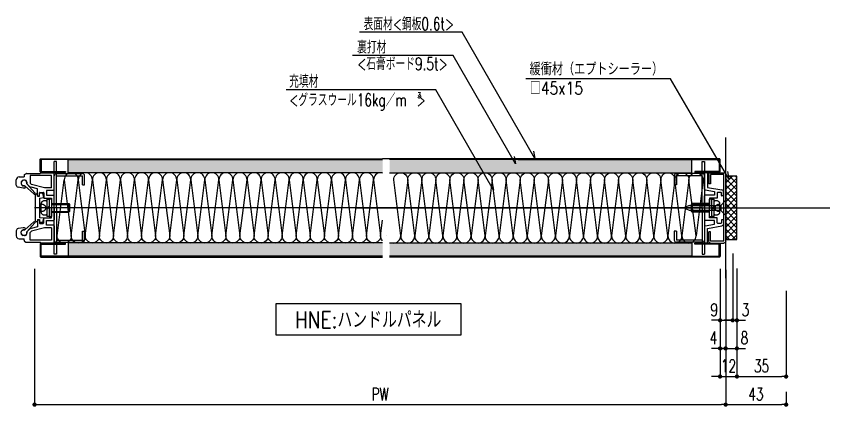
# Model space of a CAD drawing. Extents: x 21 to 47673, y 9 to 26406.
# Drawn here: x 6980 to 7558, y 21136 to 21413 of the extents above; entities that cross this region are included whole.
import ezdxf
from ezdxf.enums import TextEntityAlignment as Align

# ---------------------------------------------------------------- set-up
doc = ezdxf.new("R2010")
doc.units = 0
doc.header["$LTSCALE"] = 10
doc.header["$PDMODE"] = 35
doc.header["$PDSIZE"] = 5
doc.linetypes.add('HIDDEN', pattern=[9.525, 6.35, -3.175])
for name, color, linetype in [('_基準', 1, 'Continuous'), ('_文字', 3, 'Continuous'), ('_製品', 4, 'Continuous'), ('_製品寸法', 9, 'Continuous')]:
    doc.layers.add(name, color=color, linetype=linetype)
doc.styles.add('OKAMURA', font='simplex8.shx', dxfattribs={"width": 0.7, "bigfont": 'BIGFONT.shx'})
doc.dimstyles.new('OKAMURA-003', dxfattribs={"dimscale": 3, "dimtxt": 3, "dimasz": 1, "dimexe": 0, "dimexo": 3, "dimgap": 1, "dimtad": 1, "dimdec": 3, "dimdsep": 46, "dimtxsty": 'OKAMURA', "dimblk1": 'DOT', "dimblk2": 'DOT', "dimsah": 1, "dimcen": 0, "dimclrd": 9, "dimclre": 9, "dimclrt": 3, "dimadec": 0, "dimazin": 0, "dimtfac": 1, "dimtdec": 3, "dimtix": 1, "dimtmove": 2, "dimatfit": 3, "dimldrblk": 'NONE', "dimfxl": 0, "dimtolj": 1, "dimarcsym": 0})
pattern_1 = [(217.5, (3518.263, -4866.6654), (0.160003, -4.8941324), [0, -3.8608, 0, -4.318, 0, -4.1275]), (187.5, (3518.263, -4866.6654), (-4.495233, -7.168251), [0, -2.0828, 0, -3.4798, 0, -1.3335]), (147.5, (3521.387, -4866.6654), (-7.9099237, -0.0143718), [0, -1.27, 0, -4.572, 0, -5.969]), (137.5, (3521.387, -4866.6654), (-7.6355645, -2.229293), [0, -0.635, 0, -2.9972, 0, -3.429])]
pattern_2 = [(37.5, (-2975.263, 4866.6654), (-0.160003, 4.8941324), [0, -3.8608, 0, -4.318, 0, -4.1275]), (7.5, (-2975.263, 4866.6654), (4.495233, 7.168251), [0, -2.0828, 0, -3.4798, 0, -1.3335]), (327.5, (-2978.387, 4866.6654), (7.9099237, 0.014372), [0, -1.27, 0, -4.572, 0, -5.969]), (317.5, (-2978.387, 4866.6654), (7.6355645, 2.229293), [0, -0.635, 0, -2.9972, 0, -3.429])]

# ---------------------------------------------------------------- blocks, each defined once
blk = doc.blocks.new('A$C72ED3FC6')
at = {"layer": '_製品'}
for p, q in [((12.8, 12.5), (14.4, 12.5)), ((12.8, 12.5), (12.8, 0)), ((14.4, 12.5), (14.4, 0)), ((16, 12.5), (14.4, 12.5)), ((16, 12.5), (16, 0)), ((0.5, 9.25), (0, 8.75)), ((12.8, 8.75), (0, 8.75)), ((0, 8.75), (0, 3.75)), ((12.8, 9.25), (0.5, 9.25)), ((0.5, 3.25), (0.5, 9.25)), ((14.4, 7.17), (16, 6.25)), ((14.4, 6.25), (16, 5.33)), ((12.8, 3.75), (0, 3.75)), ((0, 3.75), (0.5, 3.25)), ((12.8, 3.25), (0.5, 3.25)), ((14.4, 0), (12.8, 0)), ((14.4, 0), (16, 0))]:
    blk.add_line(p, q, dxfattribs=at)
at = {"layer": '_製品', "linetype": 'HIDDEN', "ltscale": 0.5}
blk.add_line((20, 3.75), (20, 8.75), dxfattribs=at)
for centre, radius, start, end in [((17.54, 9.05), 2.48, 353.07269, 128.21191), ((19.36, 6.46), 2.37, 74.41132, 185.19995), ((19.36, 6.04), 2.37, 174.80017, 285.58872), ((17.54, 3.45), 2.48, 231.78809, 6.92735)]:
    blk.add_arc(centre, radius, start, end, dxfattribs=at)
blk = doc.blocks.new('A$C79397D4C')
at = {"layer": '_製品'}
for p, q in [((23, 99), (23, 79.2)), ((24, 100), (26, 100)), ((27, 76.6), (27, 99)), ((0, 67.6), (0, 72.6)), ((23, 79.2), (2.5, 75.5)), ((3, 67.6), (3, 71.4)), ((3.6, 72), (8.4, 72)), ((9, 71.4), (9, 64)), ((26.2, 75.7), (13, 73.3)), ((13, 73.3), (13, 68)), ((0.6, 67), (2.4, 67)), ((9, 64), (20, 64)), ((13, 68), (26, 68)), ((20, 64), (20, 50.6)), ((27, 50.6), (27, 67)), ((20, 50.6), (20.6, 50)), ((20, 50.6), (20.6, 50)), ((20, 49.4), (20.6, 50)), ((20, 49.4), (20.6, 50)), ((20, 36), (20, 49.4)), ((27, 50.6), (26.4, 50)), ((27, 50.6), (26.4, 50)), ((27, 49.4), (26.4, 50)), ((27, 49.4), (26.4, 50)), ((27, 49.4), (27, 33)), ((9, 36), (20, 36)), ((9, 28.6), (9, 36)), ((0, 32.4), (0, 27.4)), ((0.6, 33), (2.4, 33)), ((23, 20.8), (2.5, 24.5)), ((3, 32.4), (3, 28.6)), ((3.6, 28), (8.4, 28)), ((13, 26.7), (13, 32)), ((13, 32), (26, 32)), ((26.2, 24.3), (13, 26.7)), ((27, 23.4), (27, 1)), ((23, 1), (23, 20.8)), ((24, 0), (26, 0))]:
    blk.add_line(p, q, dxfattribs=at)
for centre, radius, start, end in [((24, 99), 1, 90, 180), ((26, 99), 1, 0, 90), ((3, 72.6), 3, 100, 180), ((3.6, 71.4), 0.6, 90, 180), ((8.4, 71.4), 0.6, 0, 90), ((26, 76.6), 1, 280, 0), ((0.6, 67.6), 0.6, 180, 270), ((2.4, 67.6), 0.6, 270, 360), ((26, 67), 1, 0, 90), ((0.6, 32.4), 0.6, 90, 180), ((3, 27.4), 3, 180, 260), ((2.4, 32.4), 0.6, 0, 90), ((3.6, 28.6), 0.6, 180, 270), ((8.4, 28.6), 0.6, 270, 0), ((26, 33), 1, 270, 0), ((26, 23.4), 1, 0, 80), ((24, 1), 1, 180, 270), ((26, 1), 1, 270, 0)]:
    blk.add_arc(centre, radius, start, end, dxfattribs=at)
blk = doc.blocks.new('A$C098A5279')
at = {"layer": '_製品'}
for p, q in [((0, 0), (0, 66)), ((1.6, 66), (0, 66)), ((1.6, 33), (1.6, 66)), ((1.6, 57.5), (20, 57.5)), ((1.6, 55.9), (20, 55.9)), ((20, 49.5), (20, 55.9)), ((21.6, 49.5), (21.6, 55.9)), ((20, 49.5), (21.6, 49.5)), ((1.6, 33), (1.6, 0)), ((20, 16.5), (21.6, 16.5)), ((20, 10.1), (20, 16.5)), ((21.6, 10.1), (21.6, 16.5)), ((1.6, 10.1), (20, 10.1)), ((1.6, 8.5), (20, 8.5)), ((1.6, 0), (0, 0))]:
    blk.add_line(p, q, dxfattribs=at)
for centre, start, end in [((1.6, 55.9), 90.001, 180), ((20, 55.9), 0, 90), ((1.6, 10.1), 179.999, 270), ((20, 10.1), 270, 0)]:
    blk.add_arc(centre, 1.6, start, end, dxfattribs=at)
blk = doc.blocks.new('皿ビス')
for p, q in [((749.2, -571.98), (739.2, -571.98)), ((739.2, -572.31), (739.2, -571.98)), ((739.2, -572.31), (742.43, -575.53)), ((749.2, -572.31), (745.98, -575.53)), ((749.2, -572.31), (749.2, -571.98)), ((742.43, -575.53), (742.43, -597.69)), ((745.98, -575.53), (742.43, -575.53)), ((745.98, -597.69), (745.98, -575.53)), ((742.43, -597.69), (744.2, -601.98)), ((745.98, -597.69), (744.2, -601.98))]:
    blk.add_line(p, q)
blk = doc.blocks.new('A$C4D9A6A82')
at = {"color": 0, "linetype": 'ByBlock'}
for p, q in [((-23.8, 0), (23.8, 0)), ((-25, -10.8), (-25, -1.2)), ((-23.8, -1.2), (-23.8, -10.8)), ((-23.8, -1.2), (23.8, -1.2)), ((23.8, -1.2), (23.8, -10.8)), ((25, -10.8), (25, -1.2)), ((-23.8, -10.8), (-17, -10.8)), ((-17, -10.8), (-17, -12)), ((17, -10.8), (17, -12)), ((23.8, -10.8), (17, -10.8)), ((-23.8, -12), (-17, -12)), ((23.8, -12), (17, -12))]:
    blk.add_line(p, q, dxfattribs=at)
for centre, start, end in [((-23.8, -1.2), 90, 180), ((23.8, -1.2), 0, 90), ((-23.8, -10.8), 180, 270), ((23.8, -10.8), 270, 0)]:
    blk.add_arc(centre, 1.2, start, end, dxfattribs=at)
blk = doc.blocks.new('P15_BASE_SS_HNE_LOSE_HALF')
at = {"layer": '_製品'}
h = blk.add_hatch(dxfattribs=at)
h.set_pattern_fill('AR-SAND', color=256, scale=0.1, angle=-180, style=0)
h.set_pattern_definition(pattern_1)
edge = h.paths.add_edge_path()
edge.add_line((282, 24.9), (67, 24.9))
edge.add_line((67, 24.9), (67, 34.4))
edge.add_line((67, 34.4), (282, 34.4))
h = blk.add_hatch(dxfattribs=at)
h.set_pattern_fill('ANSI37', color=256, style=0)
h.set_pattern_definition([(45, (-2598.3073, -2054.6338), (-2.245064, 2.245064), []), (135, (-2598.3073, -2054.6338), (-2.245064, -2.245064), [])])
h.paths.add_polyline_path([(35, 22.5), (43, 22.5), (43, -22.5), (35, -22.5)])
h = blk.add_hatch(dxfattribs=at)
h.set_pattern_fill('AR-SAND', color=256, scale=0.1, angle=-180, style=0)
h.set_pattern_definition(pattern_1)
edge = h.paths.add_edge_path()
edge.add_line((282, -24.9), (67, -24.9))
edge.add_line((67, -24.9), (67, -34.4))
edge.add_line((67, -34.4), (282, -34.4))
for points in [[(190.5, 34.4), (47.6, 34.4), (47.6, 25.8), (65, 25.8), (65, 25.2), (47.6, 25.2, -0.414214), (47, 25.8), (47, 34.4, -0.414214), (47.6, 35), (282, 35)], [(74.1, -20), (74.1, -20, -0.414214), (69.1, -25), (69.1, -25, -0.414214), (64.1, -20), (64.1, -20), (69.1, 20), (69.1, 20, 0.414214), (64.1, 25), (64.1, 25, 0.414214), (59.1, 20), (59.1, 20), (64.1, -20)], [(84.1, -20), (84.1, -20, -0.414214), (79.1, -25), (79.1, -25, -0.414214), (74.1, -20), (74.1, -20), (79.1, 20), (79.1, 20, 0.414214), (74.1, 25), (74.1, 25, 0.414214), (69.1, 20), (69.1, 20), (74.1, -20)], [(94.1, -20), (94.1, -20, -0.414214), (89.1, -25), (89.1, -25, -0.414214), (84.1, -20), (84.1, -20), (89.1, 20), (89.1, 20, 0.414214), (84.1, 25), (84.1, 25, 0.414214), (79.1, 20), (79.1, 20), (84.1, -20)], [(104.1, -20), (104.1, -20, -0.414214), (99.1, -25), (99.1, -25, -0.414214), (94.1, -20), (94.1, -20), (99.1, 20), (99.1, 20, 0.414214), (94.1, 25), (94.1, 25, 0.414214), (89.1, 20), (89.1, 20), (94.1, -20)], [(114.1, -20), (114.1, -20, -0.414214), (109.1, -25), (109.1, -25, -0.414214), (104.1, -20), (104.1, -20), (109.1, 20), (109.1, 20, 0.414214), (104.1, 25), (104.1, 25, 0.414214), (99.1, 20), (99.1, 20), (104.1, -20)], [(124.1, -20), (124.1, -20, -0.414214), (119.1, -25), (119.1, -25, -0.414214), (114.1, -20), (114.1, -20), (119.1, 20), (119.1, 20, 0.414214), (114.1, 25), (114.1, 25, 0.414214), (109.1, 20), (109.1, 20), (114.1, -20)], [(134.1, -20), (134.1, -20, -0.414214), (129.1, -25), (129.1, -25, -0.414214), (124.1, -20), (124.1, -20), (129.1, 20), (129.1, 20, 0.414214), (124.1, 25), (124.1, 25, 0.414214), (119.1, 20), (119.1, 20), (124.1, -20)], [(144.1, -20), (144.1, -20, -0.414214), (139.1, -25), (139.1, -25, -0.414214), (134.1, -20), (134.1, -20), (139.1, 20), (139.1, 20, 0.414214), (134.1, 25), (134.1, 25, 0.414214), (129.1, 20), (129.1, 20), (134.1, -20)], [(154.1, -20), (154.1, -20, -0.414214), (149.1, -25), (149.1, -25, -0.414214), (144.1, -20), (144.1, -20), (149.1, 20), (149.1, 20, 0.414214), (144.1, 25), (144.1, 25, 0.414214), (139.1, 20), (139.1, 20), (144.1, -20)], [(164.1, -20), (164.1, -20, -0.414214), (159.1, -25), (159.1, -25, -0.414214), (154.1, -20), (154.1, -20), (159.1, 20), (159.1, 20, 0.414214), (154.1, 25), (154.1, 25, 0.414214), (149.1, 20), (149.1, 20), (154.1, -20)], [(174.1, -20), (174.1, -20, -0.414214), (169.1, -25), (169.1, -25, -0.414214), (164.1, -20), (164.1, -20), (169.1, 20), (169.1, 20, 0.414214), (164.1, 25), (164.1, 25, 0.414214), (159.1, 20), (159.1, 20), (164.1, -20)], [(184.1, -20), (184.1, -20, -0.414214), (179.1, -25), (179.1, -25, -0.414214), (174.1, -20), (174.1, -20), (179.1, 20), (179.1, 20, 0.414214), (174.1, 25), (174.1, 25, 0.414214), (169.1, 20), (169.1, 20), (174.1, -20)], [(190.5, -24.8, -0.071068), (189.1, -25), (189.1, -25, -0.414214), (184.1, -20), (184.1, -20), (189.1, 20), (189.1, 20, 0.414214), (184.1, 25), (184.1, 25, 0.414214), (179.1, 20), (179.1, 20), (184.1, -20)], [(194.1, -20), (194.1, -20, -0.414214), (189.1, -25), (189.1, -25, -0.414214), (184.1, -20), (184.1, -20), (189.1, 20), (189.1, 20, 0.414214), (184.1, 25), (184.1, 25, 0.414214), (179.1, 20), (179.1, 20), (184.1, -20)], [(204.1, -20), (204.1, -20, -0.414214), (199.1, -25), (199.1, -25, -0.414214), (194.1, -20), (194.1, -20), (199.1, 20), (199.1, 20, 0.414214), (194.1, 25), (194.1, 25, 0.414214), (189.1, 20), (189.1, 20), (194.1, -20)], [(214.1, -20), (214.1, -20, -0.414214), (209.1, -25), (209.1, -25, -0.414214), (204.1, -20), (204.1, -20), (209.1, 20), (209.1, 20, 0.414214), (204.1, 25), (204.1, 25, 0.414214), (199.1, 20), (199.1, 20), (204.1, -20)], [(224.1, -20), (224.1, -20, -0.414214), (219.1, -25), (219.1, -25, -0.414214), (214.1, -20), (214.1, -20), (219.1, 20), (219.1, 20, 0.414214), (214.1, 25), (214.1, 25, 0.414214), (209.1, 20), (209.1, 20), (214.1, -20)], [(234.1, -20), (234.1, -20, -0.414214), (229.1, -25), (229.1, -25, -0.414214), (224.1, -20), (224.1, -20), (229.1, 20), (229.1, 20, 0.414214), (224.1, 25), (224.1, 25, 0.414214), (219.1, 20), (219.1, 20), (224.1, -20)], [(244.1, -20), (244.1, -20, -0.414214), (239.1, -25), (239.1, -25, -0.414214), (234.1, -20), (234.1, -20), (239.1, 20), (239.1, 20, 0.414214), (234.1, 25), (234.1, 25, 0.414214), (229.1, 20), (229.1, 20), (234.1, -20)], [(254.1, -20), (254.1, -20, -0.414214), (249.1, -25), (249.1, -25, -0.414214), (244.1, -20), (244.1, -20), (249.1, 20), (249.1, 20, 0.414214), (244.1, 25), (244.1, 25, 0.414214), (239.1, 20), (239.1, 20), (244.1, -20)], [(264.1, -20), (264.1, -20, -0.414214), (259.1, -25), (259.1, -25, -0.414214), (254.1, -20), (254.1, -20), (259.1, 20), (259.1, 20, 0.414214), (254.1, 25), (254.1, 25, 0.414214), (249.1, 20), (249.1, 20), (254.1, -20)], [(274.1, -20), (274.1, -20, -0.414214), (269.1, -25), (269.1, -25, -0.414214), (264.1, -20), (264.1, -20), (269.1, 20), (269.1, 20, 0.414214), (264.1, 25), (264.1, 25, 0.414214), (259.1, 20), (259.1, 20), (264.1, -20)], [(279.1, -25), (279.1, -25, -0.414214), (274.1, -20), (274.1, -20), (279.1, 20), (279.1, 20, 0.414214), (274.1, 25), (274.1, 25, 0.414214), (269.1, 20), (269.1, 20), (274.1, -20)], [(190.5, -34.4), (47.6, -34.4), (47.6, -25.8), (65, -25.8), (65, -25.2), (47.6, -25.2, 0.414214), (47, -25.8), (47, -34.4, 0.414214), (47.6, -35), (282, -35)]]:
    blk.add_lwpolyline(points, format="xyb", dxfattribs=at)
for points in [[(282, 24.9), (67, 24.9), (67, 34.4), (282, 34.4)], [(282, -24.9), (67, -24.9), (67, -34.4), (282, -34.4)]]:
    blk.add_lwpolyline(points, dxfattribs=at)
for points in [[(35, 22.5), (43, 22.5), (43, -22.5), (35, -22.5)], [(284.1, -20), (284.1, -20)]]:
    blk.add_lwpolyline(points, close=True, dxfattribs=at)
at = {"xscale": -1, "rotation": 180}
blk.add_blockref('A$C098A5279', (58, 33), dxfattribs=at)
at = {"xscale": -0.5, "yscale": 0.5, "zscale": 0.5, "rotation": 180}
blk.add_blockref('A$C79397D4C', (44.5, 25), dxfattribs=at)
at = {"layer": '_製品'}
for name, p, rotation in [('A$C4D9A6A82', (43, 0), 89.99999999999999), ('A$C72ED3FC6', (67.3, 6.25), 180), ('皿ビス', (-528.98, -744.2), 89.99999999999999)]:
    blk.add_blockref(name, p, dxfattribs=dict(at, rotation=rotation))
blk = doc.blocks.new('A$C32CB7D14')
at = {"layer": '_製品'}
for p, q in [((0, 19.5), (1, 20.5)), ((0, 19.5), (0, 1.5)), ((1.5, 20.5), (1, 20.5)), ((1.5, 18.75), (1.5, 20.5)), ((1.5, 18.75), (3, 18.75)), ((3, 18.75), (3, 21)), ((5.5, 21), (3, 21)), ((3, 17.5), (6, 17.8)), ((3, 17.5), (3, 3.5)), ((6, 17.8), (5.5, 21)), ((0, 1.5), (1, 0.5)), ((1.5, 0.5), (1, 0.5)), ((1.5, 2.25), (1.5, 0.5)), ((1.5, 2.25), (3, 2.25)), ((6, 3.2), (3, 3.5)), ((3, 2.25), (3, 0)), ((5.5, 0), (6, 3.2)), ((5.5, 0), (3, 0))]:
    blk.add_line(p, q, dxfattribs=at)
blk = doc.blocks.new('A$C47657887')
at = {"layer": '_製品'}
for p, q in [((2.51, 6.02), (8.92, 0.18)), ((9.77, 1.02), (3.93, 7.44))]:
    blk.add_line(p, q, dxfattribs=at)
for centre, radius, start, end in [((1.99, 7.95), 2, 345.13234, 284.86819), ((9.35, 0.6), 0.6, 225, 45)]:
    blk.add_arc(centre, radius, start, end, dxfattribs=at)
blk = doc.blocks.new('P15US_BASE00')
at = {"layer": '_製品'}
for p, q in [((-7.55, 23.8), (-6.75, 24.33)), ((-6.2, 24.5), (3.5, 24.5)), ((3.91, 24.91), (3.5, 24.5)), ((4.12, 25), (13, 25)), ((13.5, 12.77), (13.5, 24.5)), ((-13.5, 16.26), (-13.5, 20)), ((-11.5, 22), (-8, 22)), ((-10, 18.11), (-10, 17.14)), ((-7.76, 19.77), (-8.76, 19.59)), ((-8, 22.96), (-8, 22)), ((-6, 18.29), (-6, 17.14)), ((11.5, 23), (-3.5, 23)), ((-3.5, 23), (-3.5, 17.47)), ((-3.5, 17.47), (-2.68, 16.65)), ((11.5, 14.27), (11.5, 23)), ((-8.61, 14.14), (-12.26, 14.78)), ((-7.75, 14.14), (-8.61, 14.14)), ((-7.75, 15.64), (-8.5, 15.64)), ((-6, 17.14), (-4.29, 15.43)), ((1.5, 13.5), (-2.92, 14.64)), ((6.5, 14.27), (-2.68, 16.65)), ((1.5, 8.8), (1.5, 13.5)), ((11.5, 14.27), (6.5, 14.27)), ((8, 12.27), (8, 9)), ((13, 12.27), (8, 12.27)), ((1.8, 8.5), (2.7, 8.5)), ((3, 8.8), (3, 10.7)), ((3.3, 11), (5.7, 11)), ((6, 10.7), (6, 7)), ((6, 7), (11.5, 7)), ((8, 9), (13, 9)), ((11.5, 7), (11.5, 0.3)), ((13.5, 0.3), (13.5, 8.5)), ((11.5, 0.3), (11.8, 0)), ((11.5, -0.3), (11.8, 0)), ((13.5, 0.3), (13.2, 0)), ((13.2, 0), (13.5, -0.3)), ((11.5, -7), (11.5, -0.3)), ((13.5, -0.3), (13.5, -8.5)), ((1.5, -8.8), (1.5, -13.5)), ((1.8, -8.5), (2.7, -8.5)), ((3, -8.8), (3, -10.7)), ((3.3, -11), (5.7, -11)), ((6, -7), (11.5, -7)), ((6, -10.7), (6, -7)), ((8, -9), (13, -9)), ((8, -12.27), (8, -9)), ((-13.5, -16.26), (-13.5, -20)), ((-8.61, -14.14), (-12.26, -14.78)), ((-10, -18.11), (-10, -17.14)), ((-7.75, -14.14), (-8.61, -14.14)), ((-7.75, -15.64), (-8.5, -15.64)), ((-6, -17.14), (-4.29, -15.43)), ((-6, -18.29), (-6, -17.14)), ((-3.5, -17.47), (-2.68, -16.65)), ((1.5, -13.5), (-2.92, -14.64)), ((6.5, -14.27), (-2.68, -16.65)), ((11.5, -14.27), (6.5, -14.27)), ((13, -12.27), (8, -12.27)), ((11.5, -14.27), (11.5, -23)), ((13.5, -12.77), (13.5, -24.5)), ((13.5, -12.77), (13.5, -24.5)), ((-11.5, -22), (-8, -22)), ((-7.76, -19.77), (-8.76, -19.59)), ((-8, -22.96), (-8, -22)), ((-3.5, -23), (-3.5, -17.47)), ((11.5, -23), (-3.5, -23)), ((-7.55, -23.8), (-6.75, -24.33)), ((-6.2, -24.5), (3.5, -24.5)), ((3.91, -24.91), (3.5, -24.5)), ((4.12, -25), (13, -25))]:
    blk.add_line(p, q, dxfattribs=at)
for centre, radius, start, end in [((-7, 22.96), 1, 123.69007, 180), ((-6.2, 23.5), 1, 90, 123.69007), ((4.12, 24.7), 0.3, 90, 135), ((13, 24.5), 0.5, 0, 90), ((-11.5, 20), 2, 90, 180), ((-8.5, 18.11), 1.5, 100.00002, 180), ((-7.5, 18.29), 1.5, 0.00001, 100.00002), ((-12, 16.26), 1.5, 180, 260), ((-8.5, 17.14), 1.5, 180, 270), ((-7.75, 14.89), 0.75, 270, 90), ((-2.17, 17.55), 3, 225, 255.5), ((13, 12.77), 0.5, 270, 0), ((1.8, 8.8), 0.3, 180, 270), ((2.7, 8.8), 0.3, 270, 0), ((3.3, 10.7), 0.3, 90, 180), ((5.7, 10.7), 0.3, 0, 90), ((13, 8.5), 0.5, 0, 90), ((1.8, -8.8), 0.3, 90, 180), ((2.7, -8.8), 0.3, 0, 90), ((3.3, -10.7), 0.3, 180, 270), ((5.7, -10.7), 0.3, 270, 360), ((13, -8.5), 0.5, 270, 0), ((-12, -16.26), 1.5, 100, 180), ((-8.5, -17.14), 1.5, 90, 180), ((-7.75, -14.89), 0.75, 270, 90), ((-2.17, -17.55), 3, 104.5, 135), ((13, -12.77), 0.5, 0, 90), ((-11.5, -20), 2, 180, 270), ((-8.5, -18.11), 1.5, 180, 259.99998), ((-7, -22.96), 1, 180, 236.30993), ((-7.5, -18.29), 1.5, 259.99998, 359.99999), ((-6.2, -23.5), 1, 236.30993, 270), ((4.12, -24.7), 0.3, 225, 270), ((13, -24.5), 0.5, 270, 0)]:
    blk.add_arc(centre, radius, start, end, dxfattribs=at)
for name, p in [('A$C098A5279', (13.5, -33)), ('A$C47657887', (-9.98, 9.71)), ('A$C32CB7D14', (0, -10.5))]:
    blk.add_blockref(name, p, dxfattribs=at)
at = {"layer": '_製品', "xscale": -1}
blk.add_blockref('A$C72ED3FC6', (24.3, -6.25), dxfattribs=at)
at = {"layer": '_製品', "xscale": -1, "rotation": 180}
blk.add_blockref('A$C47657887', (-9.98, -9.71), dxfattribs=at)
blk = doc.blocks.new('P15_BASE_SS_US_HALF')
at = {"layer": '_製品'}
h = blk.add_hatch(dxfattribs=at)
h.set_pattern_fill('AR-SAND', color=256, scale=0.1, style=0)
h.set_pattern_definition(pattern_2)
edge = h.paths.add_edge_path()
edge.add_line((247.5, 24.9), (24, 24.9))
edge.add_line((24, 24.9), (24, 34.4))
edge.add_line((24, 34.4), (247.5, 34.4))
h = blk.add_hatch(dxfattribs=at)
h.set_pattern_fill('AR-SAND', color=256, scale=0.1, style=0)
h.set_pattern_definition(pattern_2)
edge = h.paths.add_edge_path()
edge.add_line((247.5, -24.9), (24, -24.9))
edge.add_line((24, -24.9), (24, -34.4))
edge.add_line((24, -34.4), (247.5, -34.4))
for points in [[(247.5, 34.4), (4.6, 34.4), (4.6, 25.8), (22, 25.8), (22, 25.2), (4.6, 25.2, -0.414214), (4, 25.8), (4, 34.4, -0.414214), (4.6, 35), (247.5, 35)], [(31.1, 20), (31.1, 20, 0.414214), (26.1, 25), (26.1, 25, 0.414214), (21.1, 20), (21.1, 20), (26.1, -20), (26.1, -20, -0.414214), (21.1, -25), (21.1, -25, -0.414214), (16.1, -20), (16.1, -20), (21.1, 20)], [(41.1, 20), (41.1, 20, 0.414214), (36.1, 25), (36.1, 25, 0.414214), (31.1, 20), (31.1, 20), (36.1, -20), (36.1, -20, -0.414214), (31.1, -25), (31.1, -25, -0.414214), (26.1, -20), (26.1, -20), (31.1, 20)], [(51.1, 20), (51.1, 20, 0.414214), (46.1, 25), (46.1, 25, 0.414214), (41.1, 20), (41.1, 20), (46.1, -20), (46.1, -20, -0.414214), (41.1, -25), (41.1, -25, -0.414214), (36.1, -20), (36.1, -20), (41.1, 20)], [(61.1, 20), (61.1, 20, 0.414214), (56.1, 25), (56.1, 25, 0.414214), (51.1, 20), (51.1, 20), (56.1, -20), (56.1, -20, -0.414214), (51.1, -25), (51.1, -25, -0.414214), (46.1, -20), (46.1, -20), (51.1, 20)], [(71.1, 20), (71.1, 20, 0.414214), (66.1, 25), (66.1, 25, 0.414214), (61.1, 20), (61.1, 20), (66.1, -20), (66.1, -20, -0.414214), (61.1, -25), (61.1, -25, -0.414214), (56.1, -20), (56.1, -20), (61.1, 20)], [(81.1, 20), (81.1, 20, 0.414214), (76.1, 25), (76.1, 25, 0.414214), (71.1, 20), (71.1, 20), (76.1, -20), (76.1, -20, -0.414214), (71.1, -25), (71.1, -25, -0.414214), (66.1, -20), (66.1, -20), (71.1, 20)], [(91.1, 20), (91.1, 20, 0.414214), (86.1, 25), (86.1, 25, 0.414214), (81.1, 20), (81.1, 20), (86.1, -20), (86.1, -20, -0.414214), (81.1, -25), (81.1, -25, -0.414214), (76.1, -20), (76.1, -20), (81.1, 20)], [(101.1, 20), (101.1, 20, 0.414214), (96.1, 25), (96.1, 25, 0.414214), (91.1, 20), (91.1, 20), (96.1, -20), (96.1, -20, -0.414214), (91.1, -25), (91.1, -25, -0.414214), (86.1, -20), (86.1, -20), (91.1, 20)], [(111.1, 20), (111.1, 20, 0.414214), (106.1, 25), (106.1, 25, 0.414214), (101.1, 20), (101.1, 20), (106.1, -20), (106.1, -20, -0.414214), (101.1, -25), (101.1, -25, -0.414214), (96.1, -20), (96.1, -20), (101.1, 20)], [(121.1, 20), (121.1, 20, 0.414214), (116.1, 25), (116.1, 25, 0.414214), (111.1, 20), (111.1, 20), (116.1, -20), (116.1, -20, -0.414214), (111.1, -25), (111.1, -25, -0.414214), (106.1, -20), (106.1, -20), (111.1, 20)], [(131.1, 20), (131.1, 20, 0.414214), (126.1, 25), (126.1, 25, 0.414214), (121.1, 20), (121.1, 20), (126.1, -20), (126.1, -20, -0.414214), (121.1, -25), (121.1, -25, -0.414214), (116.1, -20), (116.1, -20), (121.1, 20)], [(141.1, 20), (141.1, 20, 0.414214), (136.1, 25), (136.1, 25, 0.414214), (131.1, 20), (131.1, 20), (136.1, -20), (136.1, -20, -0.414214), (131.1, -25), (131.1, -25, -0.414214), (126.1, -20), (126.1, -20), (131.1, 20)], [(151.1, 20), (151.1, 20, 0.414214), (146.1, 25), (146.1, 25, 0.414214), (141.1, 20), (141.1, 20), (146.1, -20), (146.1, -20, -0.414214), (141.1, -25), (141.1, -25, -0.414214), (136.1, -20), (136.1, -20), (141.1, 20)], [(161.1, 20), (161.1, 20, 0.414214), (156.1, 25), (156.1, 25, 0.414214), (151.1, 20), (151.1, 20), (156.1, -20), (156.1, -20, -0.414214), (151.1, -25), (151.1, -25, -0.414214), (146.1, -20), (146.1, -20), (151.1, 20)], [(171.1, 20), (171.1, 20, 0.414214), (166.1, 25), (166.1, 25, 0.414214), (161.1, 20), (161.1, 20), (166.1, -20), (166.1, -20, -0.414214), (161.1, -25), (161.1, -25, -0.414214), (156.1, -20), (156.1, -20), (161.1, 20)], [(181.1, 20), (181.1, 20, 0.414214), (176.1, 25), (176.1, 25, 0.414214), (171.1, 20), (171.1, 20), (176.1, -20), (176.1, -20, -0.414214), (171.1, -25), (171.1, -25, -0.414214), (166.1, -20), (166.1, -20), (171.1, 20)], [(191.1, 20), (191.1, 20, 0.414214), (186.1, 25), (186.1, 25, 0.414214), (181.1, 20), (181.1, 20), (186.1, -20), (186.1, -20, -0.414214), (181.1, -25), (181.1, -25, -0.414214), (176.1, -20), (176.1, -20), (181.1, 20)], [(201.1, 20), (201.1, 20, 0.414214), (196.1, 25), (196.1, 25, 0.414214), (191.1, 20), (191.1, 20), (196.1, -20), (196.1, -20, -0.414214), (191.1, -25), (191.1, -25, -0.414214), (186.1, -20), (186.1, -20), (191.1, 20)], [(211.1, 20), (211.1, 20, 0.414214), (206.1, 25), (206.1, 25, 0.414214), (201.1, 20), (201.1, 20), (206.1, -20), (206.1, -20, -0.414214), (201.1, -25), (201.1, -25, -0.414214), (196.1, -20), (196.1, -20), (201.1, 20)], [(221.1, 20), (221.1, 20, 0.414214), (216.1, 25), (216.1, 25, 0.414214), (211.1, 20), (211.1, 20), (216.1, -20), (216.1, -20, -0.414214), (211.1, -25), (211.1, -25, -0.414214), (206.1, -20), (206.1, -20), (211.1, 20)], [(231.1, 20), (231.1, 20, 0.414214), (226.1, 25), (226.1, 25, 0.414214), (221.1, 20), (221.1, 20), (226.1, -20), (226.1, -20, -0.414214), (221.1, -25), (221.1, -25, -0.414214), (216.1, -20), (216.1, -20), (221.1, 20)], [(241.1, 20), (241.1, 20, 0.414214), (236.1, 25), (236.1, 25, 0.414214), (231.1, 20), (231.1, 20), (236.1, -20), (236.1, -20, -0.414214), (231.1, -25), (231.1, -25, -0.414214), (226.1, -20), (226.1, -20), (231.1, 20)], [(247.5, 24.8, 0.071068), (246.1, 25), (246.1, 25, 0.414214), (241.1, 20), (241.1, 20), (246.1, -20), (246.1, -20, -0.414214), (241.1, -25), (241.1, -25, -0.414214), (236.1, -20), (236.1, -20), (241.1, 20)], [(247.5, -23.47, -0.194134), (246.1, -20), (246.1, -20), (247.5, -8.8)], [(247.5, -34.4), (4.6, -34.4), (4.6, -25.8), (22, -25.8), (22, -25.2), (4.6, -25.2, 0.414214), (4, -25.8), (4, -34.4, 0.414214), (4.6, -35), (247.5, -35)]]:
    blk.add_lwpolyline(points, format="xyb", dxfattribs=at)
for points in [[(247.5, 24.9), (24, 24.9), (24, 34.4), (247.5, 34.4)], [(247.5, -24.9), (24, -24.9), (24, -34.4), (247.5, -34.4)]]:
    blk.add_lwpolyline(points, dxfattribs=at)
blk.add_blockref('P15US_BASE00', (0.5, 0), dxfattribs=at)
blk = doc.blocks.new('_DOT')
at = {"color": 0, "linetype": 'ByBlock'}
blk.add_line((-0.5, 0), (-1, 0), dxfattribs=at)
at = {"color": 0, "linetype": 'ByBlock', "const_width": 0.5}
blk.add_lwpolyline([(-0.25, 0, 1), (0.25, 0, 1)], format="xyb", close=True, dxfattribs=at)
blk = doc.blocks.new('*D1960')
at = {"layer": '_製品寸法', "color": 9, "lineweight": -2, "transparency": 16777216}
for p, q in [((-43, -59), (-43, -140)), ((0, -131), (0, -140)), ((-40, -140), (-3, -140))]:
    blk.add_line(p, q, dxfattribs=at)
at = {"layer": 'Defpoints', "color": 0, "transparency": 16777216}
for p in [(-43, -50), (0, -140), (0, -140)]:
    blk.add_point(p, dxfattribs=at)
at = {"layer": '_製品寸法', "color": 9, "lineweight": -2, "transparency": 16777216, "xscale": 3, "yscale": 3, "zscale": 3, "rotation": 180}
blk.add_blockref('_DOT', (-43, -140), dxfattribs=at)
at = {"layer": '_製品寸法', "color": 9, "lineweight": -2, "transparency": 16777216, "xscale": 3, "yscale": 3, "zscale": 3}
blk.add_blockref('_DOT', (0, -140), dxfattribs=at)
at = {"layer": '_製品寸法', "color": 3, "transparency": 16777216, "insert": (-21.5, -132.5), "char_height": 9, "attachment_point": 5, "style": 'OKAMURA'}
blk.add_mtext('\\A1;43', dxfattribs=at)
blk = doc.blocks.new('_None')
blk = doc.blocks.new('*D1961')
at = {"layer": '_製品寸法', "color": 9, "lineweight": -2, "transparency": 16777216}
for p, q in [((-38, -32.4), (-38, -80)), ((-47, -43.4), (-47, -80)), ((-50, -80), (-53, -80)), ((-47, -80), (-38, -80)), ((-35, -80), (-32, -80))]:
    blk.add_line(p, q, dxfattribs=at)
at = {"layer": 'Defpoints', "color": 0, "transparency": 16777216}
for p in [(-38, -23.4), (-47, -34.4), (-38, -80)]:
    blk.add_point(p, dxfattribs=at)
at = {"layer": '_製品寸法', "color": 9, "lineweight": -2, "transparency": 16777216, "xscale": 3, "yscale": 3, "zscale": 3}
blk.add_blockref('_DOT', (-47, -80), dxfattribs=at)
at = {"layer": '_製品寸法', "color": 9, "lineweight": -2, "transparency": 16777216, "xscale": 3, "yscale": 3, "zscale": 3, "rotation": 180}
blk.add_blockref('_DOT', (-38, -80), dxfattribs=at)
at = {"layer": '_製品寸法', "color": 3, "transparency": 16777216, "insert": (-51.14, -72.5), "char_height": 9, "attachment_point": 5, "style": 'OKAMURA'}
blk.add_mtext('\\A1;9', dxfattribs=at)
blk = doc.blocks.new('*D1962')
at = {"layer": '_製品寸法', "color": 9, "lineweight": -2, "transparency": 16777216}
for p, q in [((-47, -43.4), (-47, -120)), ((-35, -43.2), (-35, -120)), ((-50, -120), (-53, -120)), ((-47, -120), (-35, -120)), ((-32, -120), (-29, -120))]:
    blk.add_line(p, q, dxfattribs=at)
at = {"layer": 'Defpoints', "color": 0, "transparency": 16777216}
for p in [(-47, -34.4), (-35, -34.2), (-35, -120)]:
    blk.add_point(p, dxfattribs=at)
at = {"layer": '_製品寸法', "color": 9, "lineweight": -2, "transparency": 16777216, "xscale": 3, "yscale": 3, "zscale": 3}
blk.add_blockref('_DOT', (-47, -120), dxfattribs=at)
at = {"layer": '_製品寸法', "color": 9, "lineweight": -2, "transparency": 16777216, "xscale": 3, "yscale": 3, "zscale": 3, "rotation": 180}
blk.add_blockref('_DOT', (-35, -120), dxfattribs=at)
at = {"layer": '_製品寸法', "color": 3, "transparency": 16777216, "insert": (-41, -112.5), "char_height": 9, "attachment_point": 5, "style": 'OKAMURA'}
blk.add_mtext('\\A1;12', dxfattribs=at)
blk = doc.blocks.new('*D1963')
at = {"layer": '_製品寸法', "color": 9, "lineweight": -2, "transparency": 16777216}
for p, q in [((-35, -43.2), (-35, -120)), ((0, -59), (0, -120)), ((-32, -120), (-3, -120))]:
    blk.add_line(p, q, dxfattribs=at)
at = {"layer": 'Defpoints', "color": 0, "transparency": 16777216}
for p in [(-35, -34.2), (0, -50), (0, -120)]:
    blk.add_point(p, dxfattribs=at)
at = {"layer": '_製品寸法', "color": 9, "lineweight": -2, "transparency": 16777216, "xscale": 3, "yscale": 3, "zscale": 3, "rotation": 180}
blk.add_blockref('_DOT', (-35, -120), dxfattribs=at)
at = {"layer": '_製品寸法', "color": 9, "lineweight": -2, "transparency": 16777216, "xscale": 3, "yscale": 3, "zscale": 3}
blk.add_blockref('_DOT', (0, -120), dxfattribs=at)
at = {"layer": '_製品寸法', "color": 3, "transparency": 16777216, "insert": (-17.5, -112.5), "char_height": 9, "attachment_point": 5, "style": 'OKAMURA'}
blk.add_mtext('\\A1;35', dxfattribs=at)
blk = doc.blocks.new('*D1964')
at = {"layer": '_製品寸法', "color": 9, "lineweight": -2, "transparency": 16777216}
for p, q in [((-47, -43.4), (-47, -100)), ((-43, -59), (-43, -100)), ((-50, -100), (-53, -100)), ((-47, -100), (-43, -100)), ((-40, -100), (-37, -100))]:
    blk.add_line(p, q, dxfattribs=at)
at = {"layer": 'Defpoints', "color": 0, "transparency": 16777216}
for p in [(-47, -34.4), (-43, -50), (-43, -100)]:
    blk.add_point(p, dxfattribs=at)
at = {"layer": '_製品寸法', "color": 9, "lineweight": -2, "transparency": 16777216, "xscale": 3, "yscale": 3, "zscale": 3}
blk.add_blockref('_DOT', (-47, -100), dxfattribs=at)
at = {"layer": '_製品寸法', "color": 9, "lineweight": -2, "transparency": 16777216, "xscale": 3, "yscale": 3, "zscale": 3, "rotation": 180}
blk.add_blockref('_DOT', (-43, -100), dxfattribs=at)
at = {"layer": '_製品寸法', "color": 3, "transparency": 16777216, "insert": (-51.74, -92.5), "char_height": 9, "attachment_point": 5, "style": 'OKAMURA'}
blk.add_mtext('\\A1;4', dxfattribs=at)
blk = doc.blocks.new('*D1965')
at = {"layer": '_製品寸法', "color": 9, "lineweight": -2, "transparency": 16777216}
for p, q in [((-35, -43.2), (-35, -100)), ((-43, -59), (-43, -100)), ((-46, -100), (-49, -100)), ((-43, -100), (-35, -100)), ((-32, -100), (-29, -100))]:
    blk.add_line(p, q, dxfattribs=at)
at = {"layer": 'Defpoints', "color": 0, "transparency": 16777216}
for p in [(-35, -34.2), (-43, -50), (-35, -100)]:
    blk.add_point(p, dxfattribs=at)
at = {"layer": '_製品寸法', "color": 9, "lineweight": -2, "transparency": 16777216, "xscale": 3, "yscale": 3, "zscale": 3}
blk.add_blockref('_DOT', (-43, -100), dxfattribs=at)
at = {"layer": '_製品寸法', "color": 9, "lineweight": -2, "transparency": 16777216, "xscale": 3, "yscale": 3, "zscale": 3, "rotation": 180}
blk.add_blockref('_DOT', (-35, -100), dxfattribs=at)
at = {"layer": '_製品寸法', "color": 3, "transparency": 16777216, "insert": (-29.68, -92.5), "char_height": 9, "attachment_point": 5, "style": 'OKAMURA'}
blk.add_mtext('\\A1;8', dxfattribs=at)
blk = doc.blocks.new('*D1966')
at = {"layer": '_製品寸法', "color": 9, "lineweight": -2, "transparency": 16777216}
for p, q in [((-38, -32.4), (-38, -80)), ((-35, -43.2), (-35, -80)), ((-41, -80), (-44, -80)), ((-38, -80), (-35, -80)), ((-32, -80), (-29, -80))]:
    blk.add_line(p, q, dxfattribs=at)
at = {"layer": 'Defpoints', "color": 0, "transparency": 16777216}
for p in [(-38, -23.4), (-35, -34.2), (-35, -80)]:
    blk.add_point(p, dxfattribs=at)
at = {"layer": '_製品寸法', "color": 9, "lineweight": -2, "transparency": 16777216, "xscale": 3, "yscale": 3, "zscale": 3}
blk.add_blockref('_DOT', (-38, -80), dxfattribs=at)
at = {"layer": '_製品寸法', "color": 9, "lineweight": -2, "transparency": 16777216, "xscale": 3, "yscale": 3, "zscale": 3, "rotation": 180}
blk.add_blockref('_DOT', (-35, -80), dxfattribs=at)
at = {"layer": '_製品寸法', "color": 3, "transparency": 16777216, "insert": (-28.93, -72.5), "char_height": 9, "attachment_point": 5, "style": 'OKAMURA'}
blk.add_mtext('\\A1;3', dxfattribs=at)
blk = doc.blocks.new('*D1967')
at = {"layer": '_製品寸法', "color": 9, "lineweight": -2, "transparency": 16777216}
for p, q in [((-534.5, -43.4), (-534.5, -140)), ((-43, -44), (-43, -140)), ((-531.5, -140), (-46, -140))]:
    blk.add_line(p, q, dxfattribs=at)
at = {"layer": 'Defpoints', "color": 0, "transparency": 16777216}
for p in [(-534.5, -34.4), (-43, -35), (-43, -140)]:
    blk.add_point(p, dxfattribs=at)
at = {"layer": '_製品寸法', "color": 9, "lineweight": -2, "transparency": 16777216, "xscale": 3, "yscale": 3, "zscale": 3, "rotation": 180}
blk.add_blockref('_DOT', (-534.5, -140), dxfattribs=at)
at = {"layer": '_製品寸法', "color": 9, "lineweight": -2, "transparency": 16777216, "xscale": 3, "yscale": 3, "zscale": 3}
blk.add_blockref('_DOT', (-43, -140), dxfattribs=at)
at = {"layer": '_製品寸法', "color": 3, "transparency": 16777216, "insert": (-288.75, -132.5), "char_height": 9, "attachment_point": 5, "style": 'OKAMURA'}
blk.add_mtext('\\A1;PW', dxfattribs=at)
blk = doc.blocks.new('*U1959')
blk.add_line((-282, 35), (-287, 35))
at = {"layer": '_基準'}
for p, q in [((-43, -50), (-43, 50)), ((-305.5467, 0), (31.0023, 0)), ((-59.5, 0), (-534.5, 0))]:
    blk.add_line(p, q, dxfattribs=at)
at = {"layer": '_文字', "color": 9}
for points in [[(-179.5937, 40.3307), (-178.6698, 35.0906), (-230.3778, 125), (-303.3118, 125)], [(-193.4882, 36.6777), (-192.5643, 31.4377), (-236.8025, 108.4355), (-308.3141, 108.4355)], [(-41.7111, 25.9071), (-40.7871, 20.667), (-82.292, 91.804), (-185.031, 91.804)], [(-209.088, 17.9018), (-208.164, 12.6617), (-249.2052, 84.0238), (-355.4568, 84.0238)]]:
    blk.add_lwpolyline(points, dxfattribs=at)
blk.add_lwpolyline([(-362.7057, -90.5), (-362.7057, -68), (-231.2943, -68), (-231.2943, -90.5)], close=True, dxfattribs=at)
blk.add_blockref('P15_BASE_SS_US_HALF', (-534.5, 0))
at = {"xscale": -1, "zscale": 0.03937007874015748}
blk.add_blockref('P15_BASE_SS_HNE_LOSE_HALF', (0, 0), dxfattribs=at)
at = {"layer": '_文字', "style": 'OKAMURA'}
for s, height, width, p in [('表面材<鋼板0.6t>', 9, 0.7, (-300.491, 126.4152)), ('裏打材 ', 9, 0.7, (-305.0756, 109.8229)), ('<石膏ボード9.5t> ', 9, 0.7, (-305.0756, 98.0328)), ('緩衝材（エプトシーラー）', 9, 0.8, (-182.4468, 94.3068)), ('充填材', 9, 0.7, (-353.4184, 85.4565)), ('□45x15', 9, 0.8, (-182.3346, 80.7305)), ('<グラスウール16kg／m\u3000> ', 9, 0.7, (-353.4184, 72.3021)), ('3', 4, 0.8, (-262.3356, 78.0758))]:
    blk.add_text(s, height=height, dxfattribs=dict(at, width=width)).set_placement(p)
at = {"layer": '_文字', "style": 'OKAMURA', "width": 0.8}
blk.add_text('HNE:ハンドルパネル', height=12, dxfattribs=at).set_placement((-297.1638, -79.25), align=Align.MIDDLE)
at = {"layer": '_製品寸法'}
for base, p1, p2, picture, middle in [((-38, -80), (-47, -34.4), (-38, -23.4), '*D1961', (-51.1417, -72.5)), ((-35, -80), (-38, -23.4), (-35, -34.2), '*D1966', (-28.928, -72.5)), ((-43, -100), (-47, -34.4), (-43, -50), '*D1964', (-51.7389, -92.5)), ((-35, -100), (-43, -50), (-35, -34.2), '*D1965', (-29.6823, -92.5))]:
    dim = blk.add_linear_dim(base=base, p1=p1, p2=p2, angle=180, dimstyle='OKAMURA-003', dxfattribs=at)
    dim.commit()
    dim.dimension.update_dxf_attribs({"geometry": picture, "text_midpoint": middle, "dimtype": 160})
dim = blk.add_linear_dim(base=(-43, -140), p1=(-534.5, -34.4), p2=(-43, -35), text='PW', dimstyle='OKAMURA-003', dxfattribs=at)
dim.commit()
dim.dimension.update_dxf_attribs({"geometry": '*D1967', "text_midpoint": (-288.75, -132.5)})
for base, p1, p2, picture, middle in [((-35, -120), (-47, -34.4), (-35, -34.2), '*D1962', (-41, -112.5)), ((0, -120), (-35, -34.2), (0, -50), '*D1963', (-17.5, -112.5)), ((0, -140), (-43, -50), (0, -140), '*D1960', (-21.5, -132.5))]:
    dim = blk.add_linear_dim(base=base, p1=p1, p2=p2, dimstyle='OKAMURA-003', dxfattribs=at)
    dim.commit()
    dim.dimension.update_dxf_attribs({"geometry": picture, "text_midpoint": middle})

msp = doc.modelspace()

# ---------------------------------------------------------------- block references
msp.add_blockref('*U1959', (7527.2912, 21277.0506))

doc.saveas('drawing.dxf')
